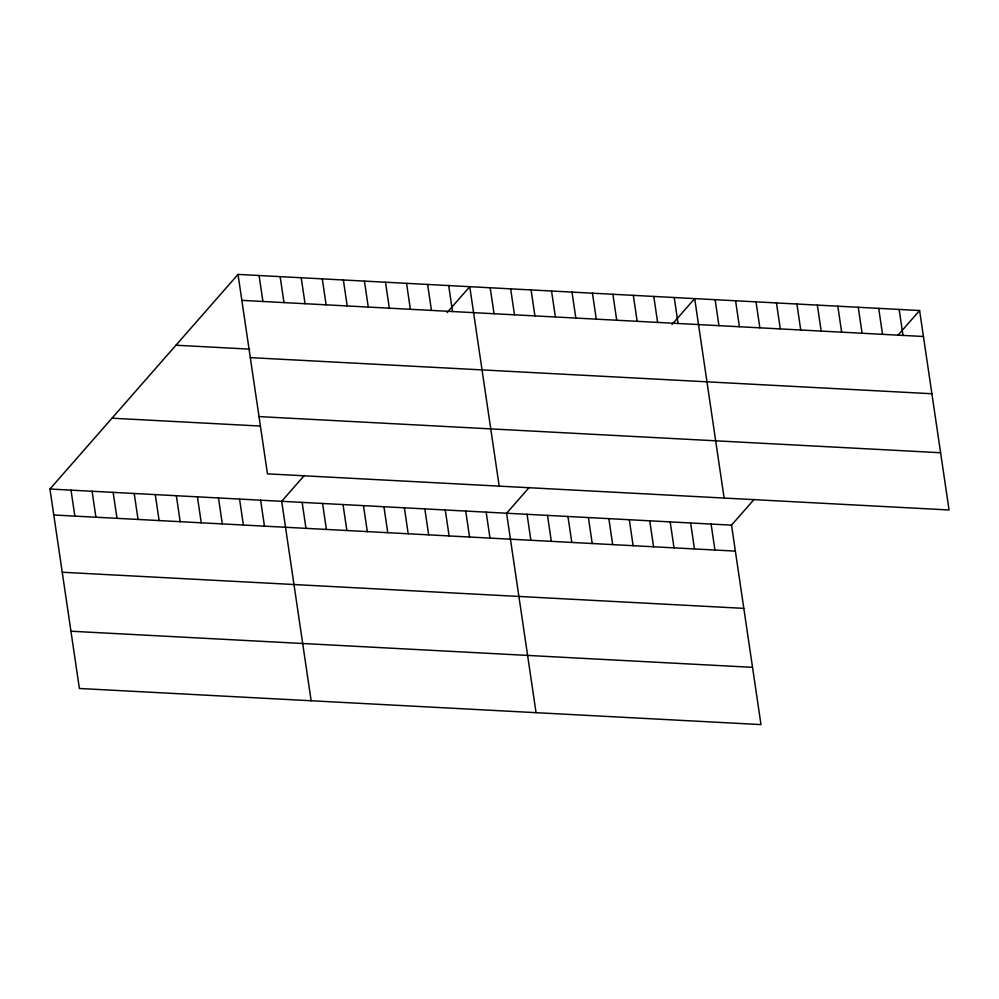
<?xml version="1.0" encoding="UTF-8"?>
<svg xmlns="http://www.w3.org/2000/svg" width="999" height="999" viewBox="0 0 999 999"><rect width="100%" height="100%" fill="white"/><g stroke="black" fill="none" stroke-linecap="round" stroke-linejoin="round"><path stroke-width="1.5" d="M754.195 499.3L731.53 525.149L760.988 724.6L79.396 688.473L49.95 489.023L238.012 274.4L919.604 310.527L949.05 509.977L267.47 473.851L238.012 274.4M304.345 475.449L281.693 501.311L311.139 700.749M447.102 312.537L469.755 286.688L499.2 486.138M529.27 487.375L506.605 513.224L536.063 712.674M672.015 324.463L694.68 298.614L724.125 498.051M897.926 335.264L919.604 310.527M241.845 300.362L923.438 336.501M175.949 345.229L249.688 349.138M250.299 357.617L931.892 393.743M259.016 416.595L940.596 452.734M112.013 418.194L259.478 426.011M49.95 489.023L731.53 525.149M53.784 514.985L735.364 551.111M62.238 572.24L743.818 608.366M70.954 631.218L752.534 667.344M899.15 309.453L902.984 335.414M878.708 308.366L882.542 334.328M858.253 307.28L862.087 333.241M837.811 306.193L841.645 332.155M817.357 305.107L821.19 331.081M796.915 304.033L800.748 329.995M776.46 302.947L780.294 328.908M756.018 301.86L759.852 327.822M735.576 300.774L739.41 326.735M715.122 299.688L718.955 325.662M711.088 524.063L714.922 550.037M674.225 297.527L678.059 323.489M690.634 522.989L694.467 548.951M653.783 296.441L657.617 322.402M670.192 521.903L674.025 547.864M633.329 295.354L637.162 321.316M649.737 520.816L653.571 546.778M612.887 294.268L616.72 320.242M629.295 519.73L633.129 545.691M592.444 293.194L596.278 319.156M608.853 518.643L612.687 544.617M571.99 292.108L575.824 318.069M588.399 517.569L592.232 543.531M551.548 291.021L555.382 316.983M567.956 516.483L571.79 542.445M531.093 289.935L534.927 315.896M547.502 515.397L551.336 541.358M510.651 288.848L514.485 314.822M527.06 514.31L530.894 540.272M490.197 287.774L494.03 313.736M486.163 512.15L489.997 538.111M448.688 285.564L452.522 311.538M465.709 511.063L469.555 537.025M427.622 284.453L431.456 310.414M445.267 509.977L449.1 535.939M406.556 283.341L410.389 309.303M424.825 508.891L428.658 534.852M385.489 282.218L389.323 308.179M404.37 507.804L408.204 533.778M364.423 281.106L368.256 307.068M383.928 506.73L387.762 532.692M343.356 279.982L347.19 305.944M363.474 505.644L367.307 531.605M322.29 278.871L326.124 304.832M343.032 504.557L346.865 530.519M301.223 277.747L305.057 303.721M322.577 503.471L326.411 529.433M280.145 276.636L283.991 302.597M302.135 502.385L305.969 528.359M259.078 275.524L262.912 301.486M260.627 500.187L264.46 526.148M239.548 499.075L243.394 525.037M218.481 497.952L222.315 523.926M197.415 496.84L201.249 522.802M176.348 495.716L180.182 521.69M155.282 494.605L159.116 520.566M134.216 493.494L138.049 519.455M113.149 492.37L116.983 518.331M92.083 491.258L95.916 517.22M71.016 490.134L74.85 516.108"/></g></svg>
